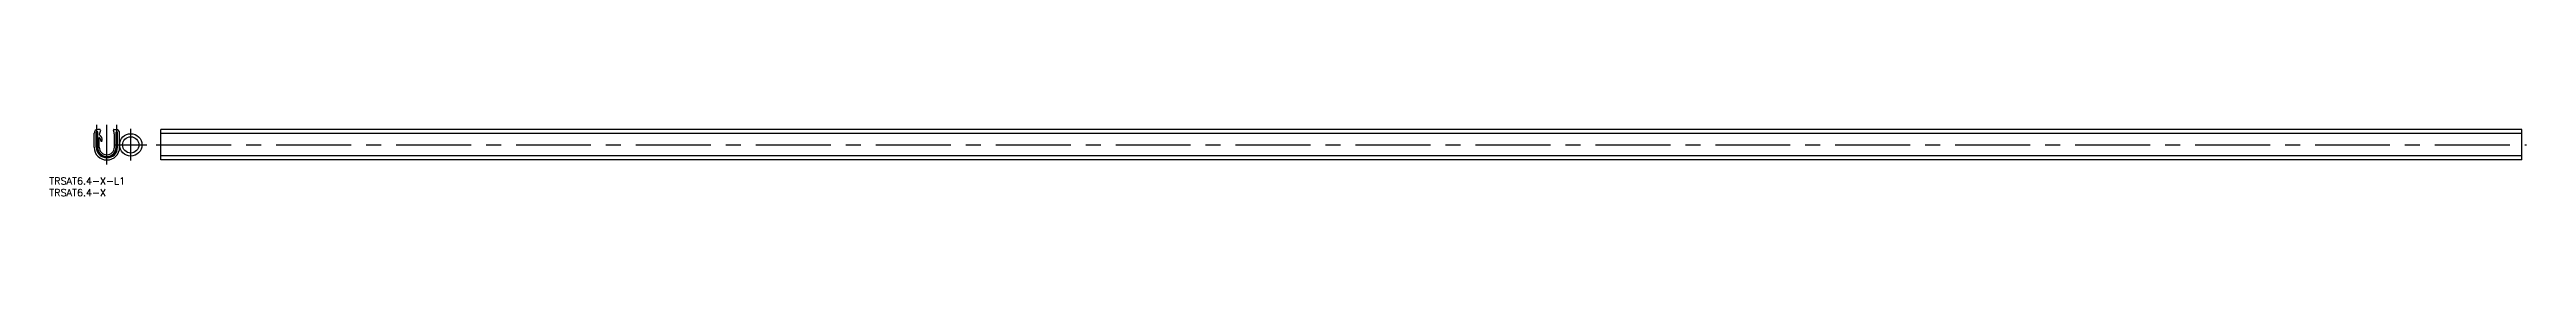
# Model space of a CAD drawing. Extents: x -24 to 1025, y -21 to 9.
import ezdxf

# ---------------------------------------------------------------- set-up
doc = ezdxf.new("R2010")
doc.units = 0
doc.linetypes.add('CENTER', pattern=[50.8, 31.75, -6.35, 6.35, -6.35])
doc.layers.get('0').update_dxf_attribs({"linetype": 'CONTINUOUS'})
doc.layers.add('CENTER', color=1, linetype='CENTER')
doc.styles.get("Standard").update_dxf_attribs({"font": 'txt.shx', "height": 3, "bigfont": 'bigfont.shx'})

# ---------------------------------------------------------------- blocks, each defined once
blk = doc.blocks.new('*U7')
at = {"color": 7, "linetype": 'CONTINUOUS'}
blk.add_text('TRSAT6.4-X-L1', height=3, dxfattribs=at).set_placement((-24.4, -15.8))
blk = doc.blocks.new('*U8')
at = {"color": 7, "linetype": 'CONTINUOUS'}
blk.add_text('TRSAT6.4-X', height=3, dxfattribs=at).set_placement((-24.4, -20.8))

msp = doc.modelspace()

# ---------------------------------------------------------------- linework, layer by layer
at = {"color": 7, "linetype": 'CONTINUOUS'}
for p, q in [((-5.4, 0), (-5.4, 6)), ((-3.9, 6.5), (-4.5, 6.5)), ((-4.5, 0), (-4.5, 6.5)), ((-2.9, 7.5), (-3.9, 7.5)), ((-3.9, 0), (-3.9, 6.5)), ((-3.2, 0), (-3.2, 4.1)), ((2.9, 7.5), (3.9, 7.5)), ((3.2, 0), (3.2, 5.5)), ((3.2, 0), (3.2, 4.1)), ((3.9, 0), (3.9, 6.5)), ((3.9, 6.5), (4.5, 6.5)), ((4.5, 0), (4.5, 6.5)), ((5.4, 0), (5.4, 6)), ((5.4, 3.1), (5.4, 0)), ((5.4, 2.6), (5.4, 0)), ((1022.9, 7.5), (22.9, 7.5)), ((22.9, -5.4), (22.9, 7.5)), ((1022.9, 5.8), (22.9, 5.8)), ((1022.9, -5.4), (1022.9, 7.5)), ((1022.9, -3.7), (22.9, -3.7)), ((1022.9, -5.4), (22.9, -5.4))]:
    msp.add_line(p, q, dxfattribs=at)
for radius in [4.75, 3.45]:
    msp.add_circle((10.1, 1), radius, dxfattribs=at)
for centre, radius, start, end in [((-3.9, 6), 1.5, 90, 180), ((0, 0), 5.4, 180, 0), ((0, 0), 4.5, 180, 0), ((0, 0), 3.9, 180, 0), ((5.2, 3.9), 8.58, 158.1048, 169.5705), ((-2.7, 5.5), 0.5, 180, 220.7151), ((-3.2, 4.1), 0.05, 35.6652, 180), ((0, 0), 3.2, 180, 0), ((-4.6, 3), 2.65, 355.686, 54.2961), ((-4.2, 2.8), 1.64, 359.8526, 48.6873), ((-3, 7.3), 0.25, 335.2971, 85.468), ((-2.3, 2.8), 0.285, 179.8526, 355.686), ((3, 7.3), 0.25, 94.532, 204.7029), ((-5.2, 3.9), 8.58, 10.4295, 21.8952), ((3.9, 6), 1.5, 0, 90)]:
    msp.add_arc(centre, radius, start, end, dxfattribs=at)
at = {"layer": 'CENTER', "color": 1, "linetype": 'CENTER'}
for p, q in [((-4.2, 0), (-4.2, 9.5)), ((0, -7.4), (0, 9.5)), ((3.4, 1), (16.9, 1)), ((4.2, 0), (4.2, 9.5)), ((10.1, -5.7), (10.1, 7.8)), ((20.9, 1), (1024.9, 1))]:
    msp.add_line(p, q, dxfattribs=at)
msp.add_arc((0, 0), 4.2, 180, 0, dxfattribs=at)

# ---------------------------------------------------------------- block references
at = {"color": 7, "linetype": 'CONTINUOUS'}
for name in ['*U7', '*U8']:
    msp.add_blockref(name, (0, 0), dxfattribs=at)

doc.saveas('drawing.dxf')
